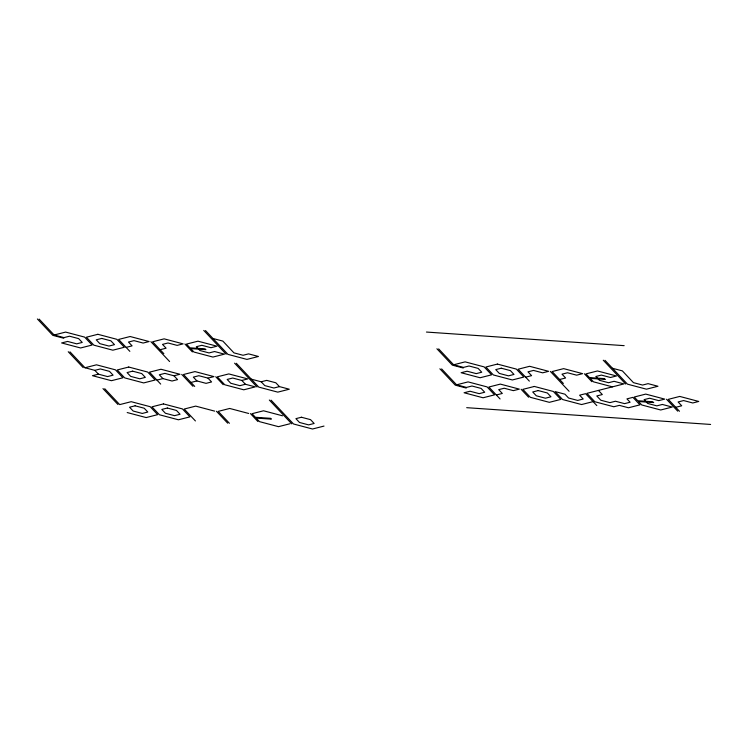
<?xml version="1.0" encoding="UTF-8"?>
<svg xmlns="http://www.w3.org/2000/svg" width="748" height="748" viewBox="0 0 748 748"><rect width="100%" height="100%" fill="white"/><g stroke="black" fill="none" stroke-linecap="round" stroke-linejoin="round"><path stroke-width="1.12" d="M54.127 335.001L65.628 332.084L84.618 337.105L92.107 345.043L80.597 347.97L61.617 342.949L67.591 341.434L76.717 343.846L82.233 342.434L78.643 338.62L69.517 336.207L63.991 337.61L54.127 335.001L39.158 319.116M126.113 347.381L132.087 345.866L128.488 342.051L134.014 340.639L143.139 343.051L149.114 341.537L130.124 336.516L118.623 339.442L129.853 351.354M84.973 367.745L96.473 364.818L115.454 369.839L122.943 377.777L111.443 380.704L92.453 375.683L98.427 374.168L107.553 376.581L113.079 375.169L109.479 371.354L100.363 368.942L94.837 370.354L84.973 367.745L69.994 351.85M160.119 349.718L166.093 348.203L162.503 344.389L168.029 342.977L177.145 345.389L183.12 343.874L164.139 338.853L152.639 341.78L163.859 353.692M156.949 380.115L162.924 378.6L172.049 381.013L177.575 379.61L173.975 375.786L164.859 373.374L159.333 374.785L162.924 378.6M173.975 375.786L179.95 374.271L160.97 369.25L149.46 372.177L160.689 384.089M190.955 382.452L196.93 380.938L206.055 383.35L211.581 381.948L207.981 378.123L198.865 375.711L193.339 377.123L196.93 380.938M207.981 378.123L213.956 376.609L194.976 371.588L183.475 374.514L194.704 386.426M241.819 380.452L247.794 378.927L228.804 373.916L217.303 376.833L224.793 384.781L243.773 389.801L255.274 386.875L245.409 384.266L239.884 385.678L230.767 383.266L227.168 379.442L232.693 378.039L241.819 380.452L245.409 384.266M251.309 379.171L261.183 381.779L266.699 380.377L275.825 382.789L279.425 386.604L289.289 389.212L277.789 392.139L258.799 387.118L236.34 363.285M279.425 386.604L273.899 388.016L264.773 385.603L261.183 381.779M453.634 364.79L465.134 361.864L484.124 366.885L491.614 374.832L480.113 377.749L461.123 372.728L467.098 371.214L476.224 373.626L481.74 372.224L478.15 368.399L469.024 365.987L463.508 367.399L453.634 364.79L438.665 348.895M290.009 423.742L278.508 426.669L259.519 421.648L256.153 418.076L271.393 419.123L270.645 418.328L255.405 417.281L252.039 413.7L263.539 410.783L282.52 415.804M456.598 384.809L468.098 381.891L487.088 386.912L494.568 394.851L483.068 397.777L464.087 392.756L470.062 391.241L479.178 393.654L484.704 392.242L481.114 388.427L471.988 386.015L466.462 387.417L456.598 384.809L441.629 368.923M324.015 426.079L312.514 429.006L293.525 423.985L271.075 400.152M525.62 377.17L531.594 375.646L527.995 371.831L533.52 370.428L542.646 372.831L548.621 371.317L529.631 366.296L518.13 369.222L529.36 381.134M496.335 394.972L502.31 393.457L498.71 389.633L504.236 388.231L513.362 390.643L519.336 389.128L500.347 384.107L488.846 387.025L500.075 398.946M559.626 379.507L565.6 377.983L562.01 374.168L567.536 372.766L576.652 375.169L582.627 373.654L563.646 368.633L552.146 371.56L563.366 383.472M593.08 401.62L581.57 404.546L562.59 399.526L555.1 391.587L564.964 394.196L568.564 398.011L577.69 400.423L583.206 399.011L579.616 395.196L585.591 393.682L596.82 405.594M675.734 407.305L681.718 405.79L678.118 401.966L683.644 400.563L692.77 402.976L698.744 401.452L679.754 396.431L668.254 399.357L679.483 411.278M426.444 332.056L624.159 345.651M205.204 348.858L189.964 347.811L186.467 344.099L197.968 341.172L216.957 346.193L210.983 347.717L201.857 345.305L196.331 346.707L197.883 348.353M205.952 349.653L190.712 348.605L193.947 352.046L212.937 357.067L224.437 354.141L214.573 351.532L209.047 352.934L199.931 350.522L198.631 349.148M604.711 378.638L589.471 377.59L585.974 373.878L597.474 370.961L616.464 375.982L610.49 377.497L601.364 375.085L595.838 376.496L597.39 378.133M605.459 379.432L590.219 378.385L593.463 381.826L612.444 386.847M652.985 401.779L637.735 400.732L634.248 397.02L645.748 394.093L664.729 399.114L658.754 400.638L649.638 398.226L644.112 399.628L645.655 401.274M653.733 402.574L638.483 401.526L641.728 404.967L660.718 409.988L672.218 407.062L662.354 404.453L656.828 405.865L647.703 403.453L646.403 402.069M466.696 407.679L710.6 424.443M612.5 368.278L622.364 370.886L633.444 382.649L642.56 385.061L648.086 383.649L657.96 386.258L646.45 389.184L627.469 384.163L605.01 360.33M463.274 368.025L452.306 365.127L436.907 348.774M466.228 388.053L455.27 385.155L439.871 368.801M212.993 338.489L222.857 341.097L233.937 352.86L243.053 355.272L248.579 353.869L258.443 356.478L246.943 359.405L227.962 354.384L205.504 330.551M63.767 338.246L52.799 335.347L37.4 318.994M248.691 413.476L229.701 408.455L218.201 411.381L229.43 423.293M214.685 411.138L195.696 406.117L184.195 409.044L195.424 420.956M127.188 412.55L146.169 417.571L157.669 414.644L150.189 406.706L131.199 401.685L119.699 404.612L104.729 388.717M666.496 399.236L677.716 411.157M603.253 360.209L625.711 384.042M598.138 378.927L599.438 380.311L608.554 382.724L614.08 381.312L623.944 383.92L586.918 393.345L594.838 401.741L613.818 406.762L619.344 405.36L628.47 407.772L639.97 404.846L632.92 397.356L626.936 398.88L630.106 402.237L624.58 403.639L615.454 401.237L609.938 402.639L600.812 400.227L596.782 395.954L602.308 394.542L598.419 390.419M584.394 373.776L591.874 381.723M550.378 371.438L569.097 391.298M521.094 389.25L528.584 397.188M203.746 330.429L226.195 354.262M234.582 363.163L257.041 386.997M269.317 400.03L291.767 423.864M184.887 343.996L192.367 351.934M215.723 376.73L223.203 384.678M250.449 413.597L257.938 421.545M150.872 341.658L169.59 361.518M181.708 374.393L192.937 386.305M216.443 411.26L227.673 423.172M94.837 370.354L98.427 374.168M68.236 351.728L83.206 367.623M102.972 388.595L117.941 404.49M97.876 334.3L86.375 337.217L93.865 345.165L112.845 350.186L124.355 347.259L116.866 339.321L97.876 334.3M101.765 338.423L96.24 339.826L99.839 343.65L108.965 346.062L114.481 344.65L110.891 340.836L101.765 338.423M128.721 367.034L117.221 369.961L124.701 377.899L143.691 382.92L155.191 380.003L147.702 372.055L128.721 367.034M132.611 371.158L127.085 372.569L130.676 376.384L139.801 378.797L145.327 377.385L141.727 373.57L132.611 371.158M135.089 405.809L129.563 407.221L133.163 411.035L142.279 413.448L147.805 412.036L144.214 408.221L135.089 405.809M163.447 403.901L151.947 406.828L159.436 414.766L178.417 419.787L189.917 416.87L182.437 408.922L163.447 403.901M167.337 408.025L161.811 409.437L165.411 413.251L174.527 415.664L180.053 414.261L176.463 410.437L167.337 408.025M497.383 364.08L485.882 367.006L493.371 374.954L512.361 379.965L523.862 377.048L516.372 369.101L497.383 364.08M301.435 417.244L295.909 418.646L299.509 422.47L308.625 424.883L314.151 423.471L310.551 419.656L301.435 417.244M501.272 368.203L495.746 369.615L499.346 373.43L508.472 375.842L513.988 374.439L510.398 370.615L501.272 368.203M534.353 386.445L522.852 389.362L530.341 397.31L549.331 402.331L560.832 399.404L553.342 391.466L534.353 386.445M538.242 390.568L532.716 391.971L536.316 395.795L545.442 398.207L550.958 396.795L547.368 392.981L538.242 390.568"/></g></svg>
